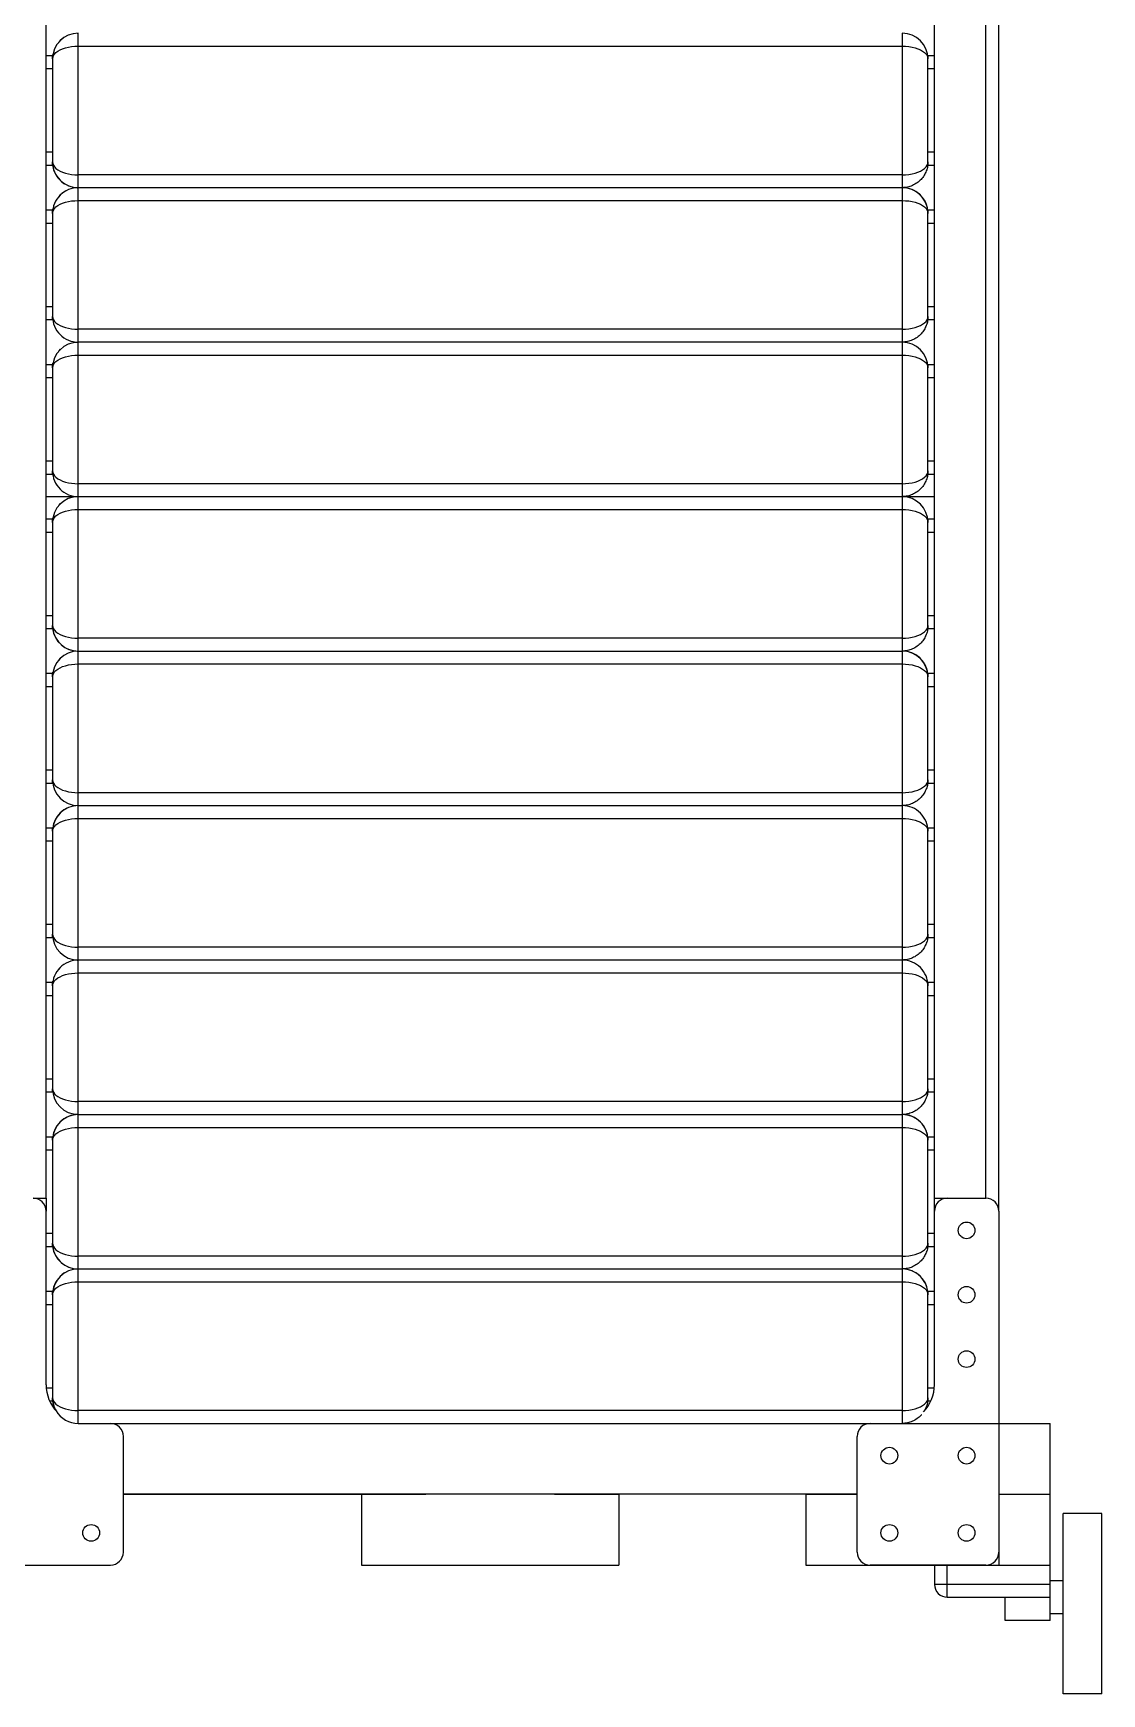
# Model space of a CAD drawing. Header units: millimetres. Extents: x 0 to 5541, y 0 to 5940.
# Drawn here: x 2031 to 2861, y 812 to 2102 of the extents above; entities that cross this region are included whole.
import ezdxf

# ---------------------------------------------------------------- set-up
doc = ezdxf.new("R2010")
doc.units = ezdxf.units.MM
doc.linetypes.add('SLD-Solid', pattern=[0])

msp = doc.modelspace()

# ---------------------------------------------------------------- linework, layer by layer
at = {"color": 7, "linetype": 'SLD-Solid', "lineweight": 25}
for p, q in [((2731.236, 1197.457), (2731.236, 3892.457)), ((2781.236, 1187.458), (2781.236, 3892.457)), ((2041.236, 1197.457), (2041.236, 3812.457)), ((2065.45, 2102.442), (2066.187, 2102.457)), ((2066.236, 2092.457), (2066.236, 2102.457)), ((2066.236, 2092.457), (2706.236, 2092.457)), ((2066.236, 1992.458), (2066.236, 2092.457)), ((2706.236, 2102.457), (2706.236, 2092.457)), ((2706.236, 2092.457), (2706.236, 1992.458)), ((2046.236, 2084.957), (2041.236, 2084.957)), ((2046.236, 2083.027), (2046.236, 2084.957)), ((2046.236, 2082.458), (2046.236, 2002.457)), ((2726.236, 2084.957), (2726.236, 2083.029)), ((2731.236, 2084.957), (2726.236, 2084.957)), ((2726.236, 2002.457), (2726.236, 2082.458)), ((2041.236, 1999.957), (2046.236, 1999.957)), ((2046.236, 1999.957), (2046.236, 2002.457)), ((2726.236, 1999.957), (2731.236, 1999.957)), ((2706.236, 1992.458), (2066.236, 1992.458)), ((2066.236, 1982.457), (2066.236, 1992.458)), ((2706.236, 1992.458), (2706.236, 1982.457)), ((2065.45, 1982.442), (2066.187, 1982.457)), ((2706.236, 1982.457), (2066.236, 1982.457)), ((2066.236, 1972.457), (2066.236, 1982.457)), ((2706.236, 1982.457), (2706.236, 1972.457)), ((2046.236, 1964.957), (2041.236, 1964.957)), ((2046.236, 1963.027), (2046.236, 1964.957)), ((2046.236, 1962.457), (2046.236, 1882.457)), ((2066.236, 1972.457), (2706.236, 1972.457)), ((2066.236, 1872.458), (2066.236, 1972.457)), ((2706.236, 1972.457), (2706.236, 1872.458)), ((2726.236, 1964.957), (2726.236, 1963.029)), ((2731.236, 1964.957), (2726.236, 1964.957)), ((2726.236, 1882.457), (2726.236, 1962.457)), ((2041.236, 1879.957), (2046.236, 1879.957)), ((2046.236, 1879.957), (2046.236, 1882.457)), ((2706.236, 1872.458), (2066.236, 1872.458)), ((2066.236, 1862.457), (2066.236, 1872.458)), ((2706.236, 1872.458), (2706.236, 1862.457)), ((2726.236, 1879.957), (2731.236, 1879.957)), ((2065.45, 1862.442), (2066.187, 1862.457)), ((2706.236, 1862.457), (2066.236, 1862.457)), ((2066.236, 1852.457), (2066.236, 1862.457)), ((2706.236, 1862.457), (2706.236, 1852.457)), ((2046.236, 1844.958), (2041.236, 1844.958)), ((2046.236, 1843.026), (2046.236, 1844.958)), ((2066.236, 1852.457), (2706.236, 1852.457)), ((2066.236, 1752.457), (2066.236, 1852.457)), ((2706.236, 1852.457), (2706.236, 1752.457)), ((2726.236, 1844.958), (2726.236, 1843.029)), ((2731.236, 1844.958), (2726.236, 1844.958)), ((2046.236, 1842.457), (2046.236, 1762.457)), ((2726.236, 1762.457), (2726.236, 1842.457)), ((2041.236, 1759.957), (2046.236, 1759.957)), ((2046.236, 1759.957), (2046.236, 1762.457)), ((2726.236, 1759.957), (2731.236, 1759.957)), ((2041.236, 1742.458), (2065.998, 1742.458)), ((2065.45, 1742.442), (2066.187, 1742.458)), ((2706.236, 1752.457), (2066.236, 1752.457)), ((2066.236, 1742.458), (2066.236, 1752.457)), ((2066.236, 1742.458), (2706.236, 1742.458)), ((2066.236, 1732.457), (2066.236, 1742.458)), ((2706.236, 1752.457), (2706.236, 1742.458)), ((2706.236, 1742.458), (2706.236, 1732.457)), ((2706.55, 1742.458), (2731.236, 1742.458)), ((2066.236, 1732.457), (2706.236, 1732.457)), ((2066.236, 1632.457), (2066.236, 1732.457)), ((2706.236, 1732.457), (2706.236, 1632.457)), ((2046.236, 1724.958), (2041.236, 1724.958)), ((2046.236, 1723.026), (2046.236, 1724.958)), ((2046.236, 1722.457), (2046.236, 1642.457)), ((2726.236, 1724.958), (2726.236, 1723.028)), ((2731.236, 1724.958), (2726.236, 1724.958)), ((2726.236, 1642.457), (2726.236, 1722.457)), ((2041.236, 1639.958), (2046.236, 1639.958)), ((2046.236, 1639.958), (2046.236, 1642.457)), ((2726.236, 1639.958), (2731.236, 1639.958)), ((2706.236, 1632.457), (2066.236, 1632.457)), ((2066.236, 1622.458), (2066.236, 1632.457)), ((2706.236, 1632.457), (2706.236, 1622.458)), ((2065.45, 1622.442), (2066.187, 1622.458)), ((2066.236, 1622.458), (2706.236, 1622.458)), ((2066.236, 1612.457), (2066.236, 1622.458)), ((2706.236, 1622.458), (2706.236, 1612.457)), ((2046.236, 1604.958), (2041.236, 1604.958)), ((2046.236, 1603.027), (2046.236, 1604.958)), ((2046.236, 1602.457), (2046.236, 1522.457)), ((2066.236, 1612.457), (2706.236, 1612.457)), ((2066.236, 1512.457), (2066.236, 1612.457)), ((2706.236, 1612.457), (2706.236, 1512.457)), ((2726.236, 1604.958), (2726.236, 1603.028)), ((2731.236, 1604.958), (2726.236, 1604.958)), ((2726.236, 1522.457), (2726.236, 1602.457)), ((2046.236, 1519.958), (2046.236, 1522.457)), ((2041.236, 1519.958), (2046.236, 1519.958)), ((2706.236, 1512.457), (2066.236, 1512.457)), ((2066.236, 1502.457), (2066.236, 1512.457)), ((2706.236, 1512.457), (2706.236, 1502.457)), ((2726.236, 1519.958), (2731.236, 1519.958)), ((2066.236, 1502.457), (2706.236, 1502.457)), ((2066.236, 1492.458), (2066.236, 1502.457)), ((2706.236, 1502.457), (2706.236, 1492.458)), ((2046.236, 1484.957), (2041.236, 1484.957)), ((2046.236, 1483.027), (2046.236, 1484.957)), ((2066.236, 1492.458), (2706.236, 1492.458)), ((2066.236, 1392.457), (2066.236, 1492.458)), ((2706.236, 1492.458), (2706.236, 1392.457)), ((2726.236, 1484.957), (2726.236, 1483.029)), ((2731.236, 1484.957), (2726.236, 1484.957)), ((2046.236, 1482.457), (2046.236, 1402.457)), ((2726.236, 1402.457), (2726.236, 1482.457)), ((2041.236, 1399.957), (2046.236, 1399.957)), ((2046.236, 1399.957), (2046.236, 1402.457)), ((2726.236, 1399.957), (2731.236, 1399.957)), ((2065.45, 1382.443), (2066.187, 1382.457)), ((2706.236, 1392.457), (2066.236, 1392.457)), ((2066.236, 1382.457), (2066.236, 1392.457)), ((2706.236, 1382.457), (2066.236, 1382.457)), ((2066.236, 1372.458), (2066.236, 1382.457)), ((2706.236, 1392.457), (2706.236, 1382.457)), ((2706.236, 1382.457), (2706.236, 1372.458)), ((2066.236, 1372.458), (2706.236, 1372.458)), ((2066.236, 1272.457), (2066.236, 1372.458)), ((2706.236, 1372.458), (2706.236, 1272.457)), ((2046.236, 1364.957), (2041.236, 1364.957)), ((2046.236, 1363.027), (2046.236, 1364.957)), ((2046.236, 1362.457), (2046.236, 1282.458)), ((2726.236, 1364.957), (2726.236, 1363.029)), ((2731.236, 1364.957), (2726.236, 1364.957)), ((2726.236, 1282.458), (2726.236, 1362.457)), ((2041.236, 1279.957), (2046.236, 1279.957)), ((2046.236, 1279.957), (2046.236, 1282.458)), ((2726.236, 1279.957), (2731.236, 1279.957)), ((2066.236, 1262.457), (2066.236, 1272.457)), ((2706.236, 1272.457), (2706.236, 1262.457)), ((2066.236, 1262.457), (2706.236, 1262.457)), ((2066.236, 1252.457), (2066.236, 1262.457)), ((2066.236, 1152.457), (2066.236, 1252.457)), ((2336.236, 1262.457), (2706.236, 1262.457)), ((2706.236, 1262.457), (2706.236, 1252.457)), ((2706.236, 1252.457), (2706.236, 1152.457)), ((2046.236, 1244.957), (2041.236, 1244.957)), ((2046.236, 1243.027), (2046.236, 1244.957)), ((2046.236, 1242.458), (2046.236, 1162.458)), ((2726.236, 1244.957), (2726.236, 1243.029)), ((2731.236, 1244.957), (2726.236, 1244.957)), ((2726.236, 1162.458), (2726.236, 1242.458)), ((2031.236, 1197.457), (2041.236, 1197.457)), ((2041.236, 1197.457), (2041.236, 1187.458)), ((2041.236, 1052.457), (2041.236, 1187.458)), ((2731.236, 1197.457), (2741.236, 1197.457)), ((2731.236, 1187.458), (2731.236, 1197.457)), ((2731.236, 1052.457), (2731.236, 1187.458)), ((2741.236, 1197.457), (2771.236, 1197.457)), ((2781.236, 1187.458), (2781.236, 912.458)), ((2046.236, 1159.957), (2046.236, 1162.458)), ((2041.236, 1159.957), (2046.236, 1159.957)), ((2066.236, 1142.457), (2066.236, 1152.457)), ((2706.236, 1152.457), (2706.236, 1142.457)), ((2726.236, 1159.957), (2731.236, 1159.957)), ((2066.236, 1142.457), (2706.236, 1142.457)), ((2066.236, 1132.457), (2066.236, 1142.457)), ((2336.236, 1142.457), (2706.236, 1142.457)), ((2706.236, 1142.457), (2706.236, 1132.457)), ((2046.236, 1124.957), (2041.236, 1124.957)), ((2046.236, 1123.027), (2046.236, 1124.957)), ((2046.236, 1122.458), (2046.236, 1042.458)), ((2066.236, 1032.458), (2066.236, 1132.457)), ((2706.236, 1132.457), (2706.236, 1032.458)), ((2726.236, 1124.957), (2726.236, 1123.029)), ((2731.236, 1124.957), (2726.236, 1124.957)), ((2726.236, 1042.458), (2726.236, 1122.458)), ((2043.964, 1039.957), (2046.236, 1039.957)), ((2046.236, 1039.957), (2046.236, 1042.458)), ((2066.236, 1022.457), (2066.236, 1032.458)), ((2706.236, 1032.458), (2706.236, 1022.457)), ((2726.236, 1039.957), (2728.508, 1039.957)), ((2066.236, 1022.457), (2681.235, 1022.457)), ((2336.236, 1022.457), (2821.236, 1022.457)), ((2101.236, 922.457), (2101.236, 1012.457)), ((2671.236, 922.457), (2671.236, 1012.457)), ((2486.236, 967.457), (2101.236, 967.457)), ((2101.236, 967.457), (2141.236, 967.457)), ((2141.236, 967.457), (2336.236, 967.457)), ((2286.236, 967.457), (2286.236, 912.458)), ((2671.236, 967.457), (2436.236, 967.457)), ((2436.236, 967.457), (2486.236, 967.457)), ((2486.236, 967.457), (2486.236, 912.458)), ((2631.236, 967.457), (2671.236, 967.457)), ((2631.236, 967.457), (2631.236, 912.458)), ((2781.236, 967.457), (2821.236, 967.457)), ((2781.236, 922.457), (2781.236, 912.458)), ((1891.236, 912.458), (2091.236, 912.458)), ((2286.236, 912.458), (2486.236, 912.458)), ((2436.236, 912.458), (2486.236, 912.458)), ((2631.236, 912.458), (2811.236, 912.458)), ((2771.236, 912.458), (2681.236, 912.458)), ((2731.236, 912.458), (2731.236, 897.457)), ((2741.236, 897.457), (2741.236, 912.458)), ((2796.236, 912.458), (2806.236, 912.458)), ((2806.236, 912.458), (2821.236, 912.458)), ((2821.236, 897.457), (2821.236, 912.458)), ((2741.236, 897.457), (2731.236, 897.457)), ((2821.236, 897.457), (2741.236, 897.457)), ((2741.236, 887.457), (2741.236, 897.457)), ((2821.236, 900.458), (2831.236, 900.458)), ((2821.236, 887.457), (2821.236, 897.457)), ((2741.236, 887.457), (2821.236, 887.457)), ((2786.236, 869.457), (2786.236, 887.457)), ((2821.236, 869.457), (2821.236, 887.457)), ((2821.236, 869.457), (2786.236, 869.457)), ((2831.236, 874.458), (2821.236, 874.458))]:
    msp.add_line(p, q, dxfattribs=at)
at = {"color": 8, "linetype": 'SLD-Solid', "lineweight": 25}
for p, q in [((2771.236, 1197.457), (2771.236, 3892.457)), ((2041.236, 2074.957), (2046.236, 2074.957)), ((2726.236, 2074.957), (2731.236, 2074.957)), ((2046.236, 2009.957), (2041.236, 2009.957)), ((2731.236, 2009.957), (2726.236, 2009.957)), ((2041.236, 1954.957), (2046.236, 1954.957)), ((2726.236, 1954.957), (2731.236, 1954.957)), ((2046.236, 1889.958), (2041.236, 1889.958)), ((2731.236, 1889.958), (2726.236, 1889.958)), ((2041.236, 1834.957), (2046.236, 1834.957)), ((2726.236, 1834.957), (2731.236, 1834.957)), ((2046.236, 1769.958), (2041.236, 1769.958)), ((2731.236, 1769.958), (2726.236, 1769.958)), ((2041.236, 1714.957), (2046.236, 1714.957)), ((2726.236, 1714.957), (2731.236, 1714.957)), ((2046.236, 1649.957), (2041.236, 1649.957)), ((2731.236, 1649.957), (2726.236, 1649.957)), ((2041.236, 1594.958), (2046.236, 1594.958)), ((2726.236, 1594.958), (2731.236, 1594.958)), ((2046.236, 1529.957), (2041.236, 1529.957)), ((2731.236, 1529.957), (2726.236, 1529.957)), ((2041.236, 1474.958), (2046.236, 1474.958)), ((2726.236, 1474.958), (2731.236, 1474.958)), ((2046.236, 1409.957), (2041.236, 1409.957)), ((2731.236, 1409.957), (2726.236, 1409.957)), ((2041.236, 1354.958), (2046.236, 1354.958)), ((2726.236, 1354.958), (2731.236, 1354.958)), ((2046.236, 1289.957), (2041.236, 1289.957)), ((2731.236, 1289.957), (2726.236, 1289.957)), ((2706.236, 1272.457), (2066.236, 1272.457)), ((2706.236, 1272.457), (2336.236, 1272.457)), ((2066.236, 1252.457), (2706.236, 1252.457)), ((2336.236, 1252.457), (2706.236, 1252.457)), ((2041.236, 1234.957), (2046.236, 1234.957)), ((2726.236, 1234.957), (2731.236, 1234.957)), ((2046.236, 1169.957), (2041.236, 1169.957)), ((2731.236, 1169.957), (2726.236, 1169.957)), ((2706.236, 1152.457), (2066.236, 1152.457)), ((2706.236, 1152.457), (2336.236, 1152.457)), ((2066.236, 1132.457), (2706.236, 1132.457)), ((2336.236, 1132.457), (2706.236, 1132.457)), ((2041.236, 1114.957), (2046.236, 1114.957)), ((2726.236, 1114.957), (2731.236, 1114.957)), ((2046.236, 1049.957), (2041.34, 1049.957)), ((2731.132, 1049.957), (2726.236, 1049.957)), ((2706.236, 1032.458), (2066.236, 1032.458)), ((2706.236, 1032.458), (2336.236, 1032.458))]:
    msp.add_line(p, q, dxfattribs=at)
msp.add_line((2821.236, 912.458), (2821.236, 1022.457))
at = {"color": 2, "linetype": 'SLD-Solid', "lineweight": 25, "true_color": 0xf1eb1f}
for p, q in [((2861.236, 952.458), (2831.236, 952.458)), ((2831.236, 812.457), (2831.236, 952.458)), ((2861.236, 812.457), (2861.236, 952.458)), ((2861.236, 812.457), (2831.236, 812.457))]:
    msp.add_line(p, q, dxfattribs=at)
at = {"color": 7, "linetype": 'SLD-Solid', "lineweight": 25, "flags": 128}
for points in [[(2046.236, 2082.458), (2046.407, 2083.762), (2046.918, 2085.045), (2047.759, 2086.284), (2048.916, 2087.457), (2050.369, 2088.545), (2052.094, 2089.528), (2054.061, 2090.391), (2056.236, 2091.118), (2058.582, 2091.696), (2061.06, 2092.117), (2063.626, 2092.372), (2066.236, 2092.457)], [(2706.236, 2092.457), (2708.847, 2092.372), (2711.412, 2092.117), (2713.89, 2091.696), (2716.236, 2091.118), (2718.411, 2090.391), (2720.378, 2089.528), (2722.103, 2088.545), (2723.557, 2087.457), (2724.714, 2086.284), (2725.555, 2085.045), (2726.065, 2083.762), (2726.236, 2082.458)], [(2046.232, 2082.918), (2046.495, 2085.725), (2046.546, 2086.019)], [(2046.236, 2002.457), (2046.407, 2001.152), (2046.918, 1999.87), (2047.759, 1998.631), (2048.916, 1997.458), (2050.369, 1996.37), (2052.094, 1995.386), (2054.061, 1994.524), (2056.236, 1993.797), (2058.582, 1993.219), (2061.06, 1992.798), (2063.626, 1992.542), (2066.236, 1992.458)], [(2706.236, 1992.458), (2708.847, 1992.542), (2711.412, 1992.798), (2713.89, 1993.219), (2716.236, 1993.797), (2718.411, 1994.524), (2720.378, 1995.386), (2722.103, 1996.37), (2723.557, 1997.458), (2724.714, 1998.631), (2725.555, 1999.87), (2726.065, 2001.152), (2726.236, 2002.457)], [(2046.232, 1962.917), (2046.495, 1965.725), (2046.546, 1966.019)], [(2046.236, 1962.457), (2046.407, 1963.762), (2046.918, 1965.045), (2047.759, 1966.284), (2048.916, 1967.457), (2050.369, 1968.545), (2052.094, 1969.528), (2054.061, 1970.39), (2056.236, 1971.117), (2058.582, 1971.696), (2061.06, 1972.117), (2063.626, 1972.371), (2066.236, 1972.457)], [(2706.236, 1972.457), (2708.847, 1972.371), (2711.412, 1972.117), (2713.89, 1971.696), (2716.236, 1971.117), (2718.411, 1970.39), (2720.378, 1969.528), (2722.103, 1968.545), (2723.557, 1967.457), (2724.714, 1966.284), (2725.555, 1965.045), (2726.065, 1963.762), (2726.236, 1962.457)], [(2046.236, 1882.457), (2046.407, 1881.152), (2046.918, 1879.869), (2047.759, 1878.631), (2048.916, 1877.457), (2050.369, 1876.37), (2052.094, 1875.386), (2054.061, 1874.523), (2056.236, 1873.797), (2058.582, 1873.219), (2061.06, 1872.798), (2063.626, 1872.543), (2066.236, 1872.458)], [(2706.236, 1872.458), (2708.847, 1872.543), (2711.412, 1872.798), (2713.89, 1873.219), (2716.236, 1873.797), (2718.411, 1874.523), (2720.378, 1875.386), (2722.103, 1876.37), (2723.557, 1877.457), (2724.714, 1878.631), (2725.555, 1879.869), (2726.065, 1881.152), (2726.236, 1882.457)], [(2046.232, 1842.918), (2046.495, 1845.725), (2046.546, 1846.019)], [(2046.236, 1842.457), (2046.407, 1843.763), (2046.918, 1845.045), (2047.759, 1846.284), (2048.916, 1847.457), (2050.369, 1848.545), (2052.094, 1849.528), (2054.061, 1850.391), (2056.236, 1851.117), (2058.582, 1851.696), (2061.06, 1852.117), (2063.626, 1852.371), (2066.236, 1852.457)], [(2051.079, 1855.519), (2051.302, 1855.772), (2052.513, 1857.018)], [(2706.236, 1852.457), (2708.847, 1852.371), (2711.412, 1852.117), (2713.89, 1851.696), (2716.236, 1851.117), (2718.411, 1850.391), (2720.378, 1849.528), (2722.103, 1848.545), (2723.557, 1847.457), (2724.714, 1846.284), (2725.555, 1845.045), (2726.065, 1843.763), (2726.236, 1842.457)], [(2046.236, 1762.457), (2046.407, 1761.152), (2046.918, 1759.869), (2047.759, 1758.63), (2048.916, 1757.457), (2050.369, 1756.37), (2052.094, 1755.387), (2054.061, 1754.523), (2056.236, 1753.797), (2058.582, 1753.219), (2061.06, 1752.798), (2063.626, 1752.543), (2066.236, 1752.457)], [(2706.236, 1752.457), (2708.847, 1752.543), (2711.412, 1752.798), (2713.89, 1753.219), (2716.236, 1753.797), (2718.411, 1754.523), (2720.378, 1755.387), (2722.103, 1756.37), (2723.557, 1757.457), (2724.714, 1758.63), (2725.555, 1759.869), (2726.065, 1761.152), (2726.236, 1762.457)], [(2046.236, 1722.457), (2046.407, 1723.763), (2046.918, 1725.045), (2047.759, 1726.284), (2048.916, 1727.457), (2050.369, 1728.545), (2052.094, 1729.529), (2054.061, 1730.391), (2056.236, 1731.117), (2058.582, 1731.696), (2061.06, 1732.117), (2063.626, 1732.372), (2066.236, 1732.457)], [(2051.079, 1735.519), (2051.302, 1735.772), (2052.513, 1737.017)], [(2706.236, 1732.457), (2708.847, 1732.372), (2711.412, 1732.117), (2713.89, 1731.696), (2716.236, 1731.117), (2718.411, 1730.391), (2720.378, 1729.529), (2722.103, 1728.545), (2723.557, 1727.457), (2724.714, 1726.284), (2725.555, 1725.045), (2726.065, 1723.763), (2726.236, 1722.457)], [(2046.232, 1722.918), (2046.495, 1725.725), (2046.546, 1726.019)], [(2046.236, 1642.457), (2046.407, 1641.152), (2046.918, 1639.869), (2047.759, 1638.63), (2048.916, 1637.457), (2050.369, 1636.37), (2052.094, 1635.387), (2054.061, 1634.524), (2056.236, 1633.797), (2058.582, 1633.219), (2061.06, 1632.798), (2063.626, 1632.543), (2066.236, 1632.457)], [(2706.236, 1632.457), (2708.847, 1632.543), (2711.412, 1632.798), (2713.89, 1633.219), (2716.236, 1633.797), (2718.411, 1634.524), (2720.378, 1635.387), (2722.103, 1636.37), (2723.557, 1637.457), (2724.714, 1638.63), (2725.555, 1639.869), (2726.065, 1641.152), (2726.236, 1642.457)], [(2051.079, 1615.519), (2051.302, 1615.772), (2052.513, 1617.017)], [(2046.232, 1602.918), (2046.495, 1605.725), (2046.546, 1606.019)], [(2046.236, 1602.457), (2046.407, 1603.763), (2046.918, 1605.045), (2047.759, 1606.284), (2048.916, 1607.457), (2050.369, 1608.545), (2052.094, 1609.529), (2054.061, 1610.391), (2056.236, 1611.118), (2058.582, 1611.696), (2061.06, 1612.117), (2063.626, 1612.372), (2066.236, 1612.457)], [(2706.236, 1612.457), (2708.847, 1612.372), (2711.412, 1612.117), (2713.89, 1611.696), (2716.236, 1611.118), (2718.411, 1610.391), (2720.378, 1609.529), (2722.103, 1608.545), (2723.557, 1607.457), (2724.714, 1606.284), (2725.555, 1605.045), (2726.065, 1603.763), (2726.236, 1602.457)], [(2046.236, 1522.457), (2046.407, 1521.152), (2046.918, 1519.869), (2047.759, 1518.63), (2048.916, 1517.457), (2050.369, 1516.37), (2052.094, 1515.386), (2054.061, 1514.524), (2056.236, 1513.797), (2058.582, 1513.218), (2061.06, 1512.798), (2063.626, 1512.543), (2066.236, 1512.457)], [(2706.236, 1512.457), (2708.847, 1512.543), (2711.412, 1512.798), (2713.89, 1513.218), (2716.236, 1513.797), (2718.411, 1514.524), (2720.378, 1515.386), (2722.103, 1516.37), (2723.557, 1517.457), (2724.714, 1518.63), (2725.555, 1519.869), (2726.065, 1521.152), (2726.236, 1522.457)], [(2046.236, 1482.457), (2046.407, 1483.763), (2046.918, 1485.046), (2047.759, 1486.284), (2048.916, 1487.457), (2050.369, 1488.545), (2052.094, 1489.528), (2054.061, 1490.391), (2056.236, 1491.118), (2058.582, 1491.697), (2061.06, 1492.116), (2063.626, 1492.372), (2066.236, 1492.458)], [(2706.236, 1492.458), (2708.847, 1492.372), (2711.412, 1492.116), (2713.89, 1491.697), (2716.236, 1491.118), (2718.411, 1490.391), (2720.378, 1489.528), (2722.103, 1488.545), (2723.557, 1487.457), (2724.714, 1486.284), (2725.555, 1485.046), (2726.065, 1483.763), (2726.236, 1482.457)], [(2046.236, 1402.457), (2046.407, 1401.152), (2046.918, 1399.869), (2047.759, 1398.63), (2048.916, 1397.457), (2050.369, 1396.37), (2052.094, 1395.386), (2054.061, 1394.524), (2056.236, 1393.797), (2058.582, 1393.218), (2061.06, 1392.798), (2063.626, 1392.543), (2066.236, 1392.457)], [(2706.236, 1392.457), (2708.847, 1392.543), (2711.412, 1392.798), (2713.89, 1393.218), (2716.236, 1393.797), (2718.411, 1394.524), (2720.378, 1395.386), (2722.103, 1396.37), (2723.557, 1397.457), (2724.714, 1398.63), (2725.555, 1399.869), (2726.065, 1401.152), (2726.236, 1402.457)], [(2046.236, 1362.457), (2046.407, 1363.762), (2046.918, 1365.046), (2047.759, 1366.285), (2048.916, 1367.458), (2050.369, 1368.545), (2052.094, 1369.528), (2054.061, 1370.391), (2056.236, 1371.118), (2058.582, 1371.696), (2061.06, 1372.116), (2063.626, 1372.372), (2066.236, 1372.458)], [(2051.079, 1375.518), (2051.302, 1375.773), (2052.513, 1377.017)], [(2706.236, 1372.458), (2708.847, 1372.372), (2711.412, 1372.116), (2713.89, 1371.696), (2716.236, 1371.118), (2718.411, 1370.391), (2720.378, 1369.528), (2722.103, 1368.545), (2723.557, 1367.458), (2724.714, 1366.285), (2725.555, 1365.046), (2726.065, 1363.762), (2726.236, 1362.457)], [(2046.232, 1362.918), (2046.495, 1365.725), (2046.546, 1366.019)], [(2046.236, 1282.458), (2046.407, 1281.152), (2046.918, 1279.869), (2047.759, 1278.63), (2048.916, 1277.457), (2050.369, 1276.369), (2052.094, 1275.386), (2054.061, 1274.524), (2056.236, 1273.797), (2058.582, 1273.218), (2061.06, 1272.798), (2063.626, 1272.543), (2066.236, 1272.457)], [(2706.236, 1272.457), (2708.847, 1272.543), (2711.412, 1272.798), (2713.89, 1273.218), (2716.236, 1273.797), (2718.411, 1274.524), (2720.378, 1275.386), (2722.103, 1276.369), (2723.557, 1277.457), (2724.714, 1278.63), (2725.555, 1279.869), (2726.065, 1281.152), (2726.236, 1282.458)], [(2046.236, 1242.458), (2046.407, 1243.762), (2046.918, 1245.046), (2047.759, 1246.284), (2048.916, 1247.458), (2050.369, 1248.545), (2052.094, 1249.528), (2054.061, 1250.391), (2056.236, 1251.118), (2058.582, 1251.696), (2061.06, 1252.116), (2063.626, 1252.372), (2066.236, 1252.457)], [(2706.236, 1252.457), (2708.847, 1252.372), (2711.412, 1252.116), (2713.89, 1251.696), (2716.236, 1251.118), (2718.411, 1250.391), (2720.378, 1249.528), (2722.103, 1248.545), (2723.557, 1247.458), (2724.714, 1246.284), (2725.555, 1245.046), (2726.065, 1243.762), (2726.236, 1242.458)], [(2046.236, 1162.458), (2046.407, 1161.152), (2046.918, 1159.869), (2047.759, 1158.631), (2048.916, 1157.458), (2050.369, 1156.369), (2052.094, 1155.386), (2054.061, 1154.524), (2056.236, 1153.797), (2058.582, 1153.218), (2061.06, 1152.798), (2063.626, 1152.543), (2066.236, 1152.457)], [(2706.236, 1152.457), (2708.847, 1152.543), (2711.412, 1152.798), (2713.89, 1153.218), (2716.236, 1153.797), (2718.411, 1154.524), (2720.378, 1155.386), (2722.103, 1156.369), (2723.557, 1157.458), (2724.714, 1158.631), (2725.555, 1159.869), (2726.065, 1161.152), (2726.236, 1162.458)], [(2046.236, 1122.458), (2046.407, 1123.762), (2046.918, 1125.045), (2047.759, 1126.284), (2048.916, 1127.457), (2050.369, 1128.545), (2052.094, 1129.528), (2054.061, 1130.39), (2056.236, 1131.118), (2058.582, 1131.696), (2061.06, 1132.116), (2063.626, 1132.372), (2066.236, 1132.457)], [(2706.236, 1132.457), (2708.847, 1132.372), (2711.412, 1132.116), (2713.89, 1131.696), (2716.236, 1131.118), (2718.411, 1130.39), (2720.378, 1129.528), (2722.103, 1128.545), (2723.557, 1127.457), (2724.714, 1126.284), (2725.555, 1125.045), (2726.065, 1123.762), (2726.236, 1122.458)], [(2046.236, 1042.458), (2046.407, 1041.152), (2046.918, 1039.869), (2047.759, 1038.631), (2048.916, 1037.458), (2050.369, 1036.369), (2052.094, 1035.386), (2054.061, 1034.524), (2056.236, 1033.797), (2058.582, 1033.219), (2061.06, 1032.798), (2063.626, 1032.542), (2066.236, 1032.458)], [(2706.236, 1032.458), (2708.847, 1032.542), (2711.412, 1032.798), (2713.89, 1033.219), (2716.236, 1033.797), (2718.411, 1034.524), (2720.378, 1035.386), (2722.103, 1036.369), (2723.557, 1037.458), (2724.714, 1038.631), (2725.555, 1039.869), (2726.065, 1041.152), (2726.236, 1042.458)]]:
    msp.add_lwpolyline(points, dxfattribs=at)
at = {"color": 7, "linetype": 'SLD-Solid', "lineweight": 25}
for centre in [(2756.236, 1172.457), (2756.236, 1122.457), (2756.236, 1072.457), (2696.236, 997.457), (2756.236, 997.457), (2076.236, 937.457), (2696.236, 937.457), (2756.236, 937.458)]:
    msp.add_circle(centre, 6.5, dxfattribs=at)
for centre, radius, start, end in [((2066.236, 2082.457), 20, 90.000419, 179.99813), ((2066.225, 2082.462), 19.997, 118.960562, 139.237275), ((2706.236, 2082.457), 20, 0.00187, 89.999581), ((2066.236, 2002.457), 19.999, 179.999721, 270.001731), ((2066.079, 2002.458), 20, 187.181719, 269.999275), ((2066.236, 1962.458), 19.999, 89.998269, 180.003011), ((2066.229, 1962.455), 20.005, 118.961949, 139.229863), ((2706.237, 1962.458), 19.999, 359.996989, 90.001731), ((2706.248, 1962.459), 19.998, 1.345228, 89.892122), ((2706.393, 1962.457), 20, 7.181719, 89.999275), ((2066.236, 1882.457), 19.999, 179.999721, 270.001731), ((2066.237, 1842.457), 20.001, 90.002569, 179.998712), ((2706.235, 1842.457), 20.001, 0.001288, 89.997431), ((2066.236, 1762.457), 19.999, 179.999721, 270.001731), ((2066.237, 1722.457), 20.001, 90.002569, 179.998712), ((2706.235, 1722.457), 20.001, 0.001288, 89.997431), ((2066.236, 1642.457), 19.999, 179.999721, 270.001731), ((2066.078, 1642.456), 19.998, 187.176297, 270.004696), ((2066.237, 1602.457), 20.001, 90.002569, 179.998712), ((2706.235, 1602.457), 20.001, 0.001288, 89.997431), ((2706.248, 1602.46), 19.998, 1.342342, 89.89221), ((2706.393, 1602.457), 20, 7.181719, 89.999275), ((2066.237, 1522.458), 20.001, 180.002425, 269.996295), ((2066.222, 1482.461), 19.996, 90.102288, 178.690441), ((2066.236, 1482.457), 19.999, 89.998269, 180.000279), ((2706.237, 1482.457), 19.999, 359.999721, 90.001731), ((2066.237, 1402.458), 20.001, 180.001288, 269.997431), ((2066.236, 1362.458), 19.999, 89.998269, 180.000279), ((2706.237, 1362.458), 19.999, 359.999721, 90.001731), ((2066.237, 1282.458), 20.001, 180.001288, 269.997431), ((2066.222, 1242.461), 19.996, 90.102288, 178.690441), ((2066.236, 1242.458), 19.999, 89.998269, 180.000279), ((2706.237, 1242.458), 19.999, 359.999721, 90.001731), ((2706.248, 1242.46), 19.997, 1.344076, 89.893274), ((2031.236, 1187.457), 10, 0.002313, 90.001956), ((2741.236, 1187.457), 10, 89.998044, 179.997687), ((2771.236, 1187.457), 10, 0.002313, 90.001785), ((2066.236, 1162.457), 20, 179.998543, 270.000176), ((2066.079, 1162.457), 20, 187.181719, 269.999275), ((2066.224, 1122.459), 19.998, 90.10776, 178.68497), ((2066.236, 1122.458), 19.999, 89.998269, 180.000279), ((2706.237, 1122.458), 19.999, 359.999721, 90.001731), ((2706.393, 1122.457), 20, 7.181719, 89.999275), ((2071.234, 1052.456), 29.997, 179.998528, 224.375931), ((2701.239, 1052.456), 29.997, 315.624069, 0.001472), ((2066.258, 1042.463), 20.021, 180.015336, 210.402944), ((2066.08, 1042.457), 20.001, 187.179825, 208.786827), ((2066.237, 1042.462), 20.005, 210.411848, 269.996609), ((2091.236, 1012.458), 10, 359.996849, 90.001956), ((2681.236, 1012.458), 10, 89.998044, 180.003151), ((2091.236, 922.457), 10, 269.998044, 359.997687), ((2681.236, 922.457), 10, 180.002313, 270.001956), ((2771.236, 922.457), 10, 269.998215, 359.997687), ((2741.236, 897.457), 10, 179.996849, 270.001956)]:
    msp.add_arc(centre, radius, start, end, dxfattribs=at)
for points, knots in [([(2726.236, 2002.457), (2726.173, 2001.29), (2726.045, 1998.907), (2725.012, 1995.376), (2723.327, 1991.949), (2720.917, 1988.787), (2717.846, 1986.071), (2714.233, 1984.019), (2710.297, 1982.701), (2707.575, 1982.538), (2706.236, 1982.457)], [0, 0, 0, 0, 0.111689219, 0.22809823, 0.349524189, 0.475940011, 0.60659861, 0.739598357, 0.871882432, 1, 1, 1, 1]), ([(2726.236, 1882.457), (2726.173, 1881.29), (2726.045, 1878.906), (2725.011, 1875.376), (2723.327, 1871.949), (2720.918, 1868.786), (2717.846, 1866.071), (2714.233, 1864.019), (2710.297, 1862.701), (2707.575, 1862.538), (2706.236, 1862.457)], [0, 0, 0, 0, 0.11171898, 0.22809807, 0.34952341, 0.47596284, 0.60660062, 0.73959969, 0.87188309, 1, 1, 1, 1]), ([(2726.236, 1762.457), (2726.173, 1761.29), (2726.045, 1758.907), (2725.011, 1755.376), (2723.327, 1751.949), (2720.918, 1748.786), (2717.846, 1746.071), (2714.233, 1744.02), (2710.297, 1742.702), (2707.575, 1742.538), (2706.236, 1742.458)], [0, 0, 0, 0, 0.11171898, 0.22809807, 0.34952341, 0.47596284, 0.60660062, 0.73959969, 0.87188309, 1, 1, 1, 1]), ([(2726.236, 1642.457), (2726.173, 1641.29), (2726.045, 1638.907), (2725.011, 1635.376), (2723.327, 1631.95), (2720.918, 1628.786), (2717.846, 1626.071), (2714.233, 1624.02), (2710.297, 1622.702), (2707.575, 1622.538), (2706.236, 1622.458)], [0, 0, 0, 0, 0.11171898, 0.22809807, 0.34952341, 0.47596284, 0.60660062, 0.73959969, 0.87188309, 1, 1, 1, 1]), ([(2726.236, 1522.457), (2726.173, 1521.29), (2726.045, 1518.907), (2725.011, 1515.376), (2723.327, 1511.95), (2720.918, 1508.787), (2717.846, 1506.071), (2714.233, 1504.02), (2710.297, 1502.702), (2707.575, 1502.538), (2706.236, 1502.457)], [0, 0, 0, 0, 0.11171863, 0.22809736, 0.34952232, 0.47596134, 0.60659871, 0.73959736, 0.87188035, 1, 1, 1, 1]), ([(2726.236, 1402.457), (2726.173, 1401.29), (2726.045, 1398.907), (2725.011, 1395.376), (2723.327, 1391.949), (2720.918, 1388.787), (2717.846, 1386.072), (2714.234, 1384.018), (2710.297, 1382.702), (2707.575, 1382.538), (2706.236, 1382.457)], [0, 0, 0, 0, 0.11171765, 0.22809534, 0.34954653, 0.47596019, 0.6065964, 0.73960899, 0.87188148, 1, 1, 1, 1]), ([(2726.236, 1282.458), (2726.173, 1281.29), (2726.045, 1278.907), (2725.011, 1275.377), (2723.327, 1271.949), (2720.918, 1268.787), (2717.846, 1266.072), (2714.234, 1264.019), (2710.297, 1262.703), (2707.575, 1262.538), (2706.236, 1262.457)], [0, 0, 0, 0, 0.11171765, 0.22809534, 0.34954653, 0.47596019, 0.6065964, 0.73960899, 0.87188148, 1, 1, 1, 1]), ([(2726.236, 1162.458), (2726.173, 1161.29), (2726.045, 1158.907), (2725.011, 1155.377), (2723.327, 1151.949), (2720.918, 1148.787), (2717.846, 1146.072), (2714.234, 1144.019), (2710.297, 1142.703), (2707.575, 1142.538), (2706.236, 1142.457)], [0, 0, 0, 0, 0.11171765, 0.22809534, 0.34954653, 0.47596019, 0.6065964, 0.73960899, 0.87188148, 1, 1, 1, 1]), ([(2726.236, 1042.458), (2726.171, 1041.292), (2726.037, 1038.912), (2725.074, 1035.467), (2723.946, 1033.378), (2723.395, 1032.36)], [0, 0, 0, 0, 0.3297363, 0.67322681, 1, 1, 1, 1]), ([(2721.078, 1029.207), (2721.003, 1029.107), (2720.109, 1027.916), (2717.805, 1026.103), (2714.244, 1024.011), (2710.295, 1022.703), (2707.574, 1022.538), (2706.236, 1022.457)], [0, 0, 0, 0, 0.02235781, 0.26610349, 0.51421662, 0.76099465, 1, 1, 1, 1])]:
    msp.add_open_spline(points, degree=3, knots=knots, dxfattribs=at)

doc.saveas('drawing.dxf')
